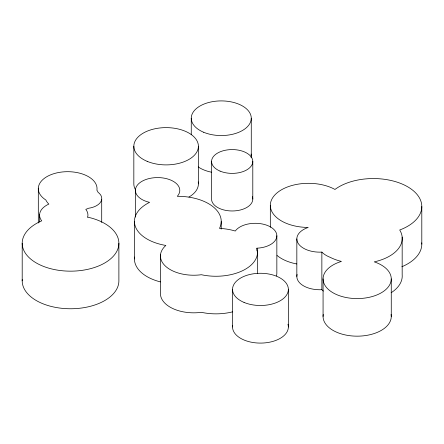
<?xml version="1.0" encoding="UTF-8"?>
<svg xmlns="http://www.w3.org/2000/svg" width="444" height="444" viewBox="0 0 444 444"><rect width="100%" height="100%" fill="white"/><g stroke="black" fill="none" stroke-linecap="round" stroke-linejoin="round"><path stroke-width="0.67" d="M421.8 206.532L421.8 244.122M402.17 237.113L402.17 274.708A43.484 25.108 0 0 1 391.136 292.751M391.264 278.893L391.264 316.483M323.071 278.893L323.071 316.483M321.861 252.103A26.751 15.446 0 0 0 330.136 257.315A43.484 25.108 0 0 0 341.414 261.433A34.094 19.686 0 0 0 330.414 291.098A34.094 19.686 0 0 0 382.939 291.78A34.094 19.686 0 0 0 374.259 261.86A43.484 25.108 0 0 0 399.717 229.998A48.457 27.978 0 0 0 408.968 187.562A48.457 27.978 0 0 0 334.959 189.449A38.206 22.061 0 0 0 273.127 197.075A38.206 22.061 0 0 0 308.225 227.439A22.977 13.264 0 0 0 297.924 242.924A22.977 13.264 0 0 0 321.861 252.103L321.861 289.699A26.751 15.446 0 0 0 323.371 291.075M296.836 238.894L296.836 276.484M288.361 289.388L288.361 326.978M276.845 235.758L276.845 273.354A21.584 12.46 0 0 1 276.39 275.907M270.318 205.378L270.318 227.25M257.47 251.154L257.47 273.709M256.904 248.185A41.536 23.982 0 0 1 242.463 270.751A41.536 23.982 0 0 1 201.371 274.725A33.344 19.253 0 0 1 166.461 267.022A33.344 19.253 0 0 1 165.862 245.449A43.395 25.053 0 0 1 135.431 226.701A43.395 25.053 0 0 1 149.584 202.347A22.194 12.815 0 0 1 137.218 185.331A22.194 12.815 0 0 1 167.116 178.821A22.194 12.815 0 0 1 177.289 196.315A43.395 25.053 0 0 1 219.491 228.383A41.536 23.982 0 0 1 235.281 231.041A21.584 12.46 0 0 1 260.251 223.637A21.584 12.46 0 0 1 276.779 236.741A21.584 12.46 0 0 1 256.904 248.185L256.904 250.921M252.797 161.477L252.797 199.067M251.271 118.226L251.271 155.822M232.539 289.388L232.539 326.978M221.229 221.545L221.229 229.065M211.555 161.477L211.555 199.067A20.618 11.905 0 0 0 234.299 210.911A20.618 11.905 0 0 0 252.359 196.631M198.401 146.259L198.401 183.849M191.259 118.226L191.259 134.632M160.489 254.795L160.489 292.391A33.344 19.253 0 0 0 201.371 312.321A41.536 23.982 0 0 0 232.623 311.838M135.409 190.398L135.409 217.055M134.438 221.367L134.438 258.957M133.833 146.259L133.833 183.849A32.284 18.637 0 0 0 135.353 189.505M118.887 243.257L118.887 280.847A48.34 27.911 0 0 1 69.436 308.752A48.34 27.911 0 0 1 22.25 279.57M101.709 199.201L101.709 222.444M39.599 214.513L39.599 222.033M38.312 188.134L38.312 222.993M22.2 243.257L22.2 280.847M198.229 181.923A32.284 18.637 0 0 1 188.944 197.031M251.11 154.029A30.003 17.322 0 0 1 251.11 157.609M211.594 172.217A30.003 17.322 0 0 1 198.229 166.922M287.945 324.22A27.911 16.112 0 0 1 261.405 343.084A27.911 16.112 0 0 1 232.689 325.313M296.764 263.958A38.206 22.061 0 0 1 277.045 255.472M321.861 289.699A22.977 13.264 0 0 1 297.114 274.436M391.081 314.457A34.094 19.686 0 0 1 357.165 336.169A34.094 19.686 0 0 1 323.249 314.457M421.75 242.84A48.457 27.978 0 0 1 401.87 266.739M160.445 281.912A43.395 25.053 0 0 1 134.565 257.026M147.175 161.35A32.284 18.637 0 0 0 198.229 148.185A32.284 18.637 0 0 0 152.947 129.243A32.284 18.637 0 0 0 147.175 161.35M220.08 171.118A20.618 11.905 0 0 0 252.686 162.709A20.618 11.905 0 0 0 223.765 150.61A20.618 11.905 0 0 0 220.08 171.118M203.657 132.257A30.003 17.322 0 0 0 251.11 120.019A30.003 17.322 0 0 0 209.024 102.414A30.003 17.322 0 0 0 203.657 132.257M87.679 217.155A24.187 13.964 0 0 0 85.814 209.34A26.94 15.557 0 0 0 88.534 208.258A17.41 10.051 0 0 0 98.063 192.313A26.94 15.557 0 0 0 96.903 190.232A29.365 16.955 0 0 0 58.425 172.549A29.365 16.955 0 0 0 45.849 199.994A26.94 15.557 0 0 0 48.857 204.085A24.187 13.964 0 0 0 41.73 220.84A48.34 27.911 0 0 0 37.862 263.819A48.34 27.911 0 0 0 111.694 257.897A48.34 27.911 0 0 0 87.679 217.155M244.072 302.436A27.911 16.112 0 0 0 288.212 291.053A27.911 16.112 0 0 0 249.067 274.675A27.911 16.112 0 0 0 244.072 302.436"/></g></svg>
